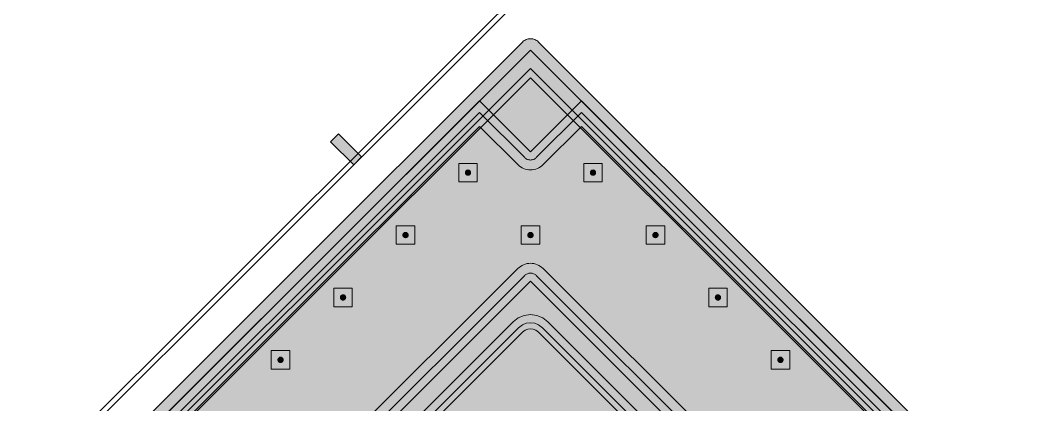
# Model space of a CAD drawing. Header units: metres. Extents: x 2172.2 to 2210.6, y 415.3 to 458.1.
# Drawn here: x 2177.529 to 2180.646, y 454.517 to 455.693 of the extents above; entities that cross this region are included whole.
import ezdxf

# ---------------------------------------------------------------- set-up
doc = ezdxf.new("R2010")
doc.units = ezdxf.units.M
for name, color, linetype, lineweight in [('NC_N1_BANQUETTES', 7, 'CONTINUOUS', 13), ('NC_N1_FLOOR_DECOR', 32, 'CONTINUOUS', 13), ('NC_N1_GLAZING', 4, 'CONTINUOUS', 13), ('NC_N1_TABLES', 7, 'CONTINUOUS', 13), ('NC_N1_WALLS', 7, 'CONTINUOUS', 25)]:
    doc.layers.add(name, color=color, linetype=linetype, lineweight=lineweight)

# ---------------------------------------------------------------- blocks, each defined once
blk = doc.blocks.new('NC_N1_ARCHITECTURE')
at = {"layer": 'NC_N1_WALLS', "true_color": 0xe7e6e1}
blk.add_hatch(color=256, dxfattribs=at).paths.add_polyline_path([(-11.522739, 21.321583), (-11.498697, 21.345623), (-11.427987, 21.274914), (-11.452028, 21.250872)])
at = {"layer": 'NC_N1_GLAZING', "linetype": 'CONTINUOUS', "lineweight": -2}
blk.add_lwpolyline([(-9.626493, 23.076406), (-12.376925, 20.325975), (-12.387531, 20.336582), (-9.637099, 23.087013)], close=True, dxfattribs=at)
at = {"layer": 'NC_N1_WALLS', "linetype": 'CONTINUOUS', "lineweight": -2}
blk.add_lwpolyline([(-11.522739, 21.321583), (-11.498697, 21.345623), (-11.427987, 21.274914), (-11.452028, 21.250872)], close=True, dxfattribs=at)
blk = doc.blocks.new('NC_N1_MIXED_FLOOR_ANNEX_L_2')
at = {"true_color": 0xeff0ee}
h = blk.add_hatch(color=256, dxfattribs=at)
h.dxf.hatch_style = 1
h.paths.add_polyline_path([(-10.9189, 18.5203), (-10.9222, 18.5211), (-10.9255, 18.5223), (-10.9286, 18.5237), (-10.9315, 18.5255), (-10.9343, 18.5276), (-10.9368, 18.5299), (-12.4603, 20.0534), (-12.4626, 20.0559), (-12.4647, 20.0587), (-12.4665, 20.0616), (-12.4679, 20.0647), (-12.4691, 20.068), (-12.4699, 20.0713), (-12.4704, 20.0747), (-12.4706, 20.0781), (-12.4704, 20.0815), (-12.4699, 20.0849), (-12.4691, 20.0883), (-12.4679, 20.0915), (-12.4665, 20.0946), (-12.4647, 20.0976), (-12.4626, 20.1003), (-12.4603, 20.1029), (-10.9368, 21.6264), (-10.9343, 21.6287), (-10.9315, 21.6307), (-10.9286, 21.6325), (-10.9255, 21.6339), (-10.9222, 21.6351), (-10.9189, 21.6359), (-10.9155, 21.6364), (-10.9121, 21.6366), (-10.9087, 21.6364), (-10.9053, 21.6359), (-10.9019, 21.6351), (-10.8987, 21.6339), (-10.8956, 21.6325), (-10.8926, 21.6307), (-10.8899, 21.6287), (-10.8873, 21.6264), (-9.3638, 20.1029), (-9.3615, 20.1003), (-9.3595, 20.0976), (-9.3577, 20.0946), (-9.3563, 20.0915), (-9.3551, 20.0883), (-9.3543, 20.0849), (-9.3538, 20.0815), (-9.3536, 20.0781), (-9.3538, 20.0747), (-9.3543, 20.0713), (-9.3551, 20.068), (-9.3563, 20.0647), (-9.3577, 20.0616), (-9.3595, 20.0587), (-9.3615, 20.0559), (-9.3638, 20.0534), (-10.8873, 18.5299), (-10.8899, 18.5276), (-10.8926, 18.5255), (-10.8956, 18.5237), (-10.8987, 18.5223), (-10.9019, 18.5211), (-10.9053, 18.5203), (-10.9087, 18.5198), (-10.9121, 18.5196), (-10.9155, 18.5198)])
at = {"color": 0, "linetype": 'CONTINUOUS', "lineweight": -2, "true_color": 0xa5b2b8}
blk.add_lwpolyline([(-12.4603, 20.1029), (-10.9368, 21.6264), (-10.9343, 21.6287), (-10.9315, 21.6307), (-10.9286, 21.6325), (-10.9255, 21.6339), (-10.9222, 21.6351), (-10.9189, 21.6359), (-10.9155, 21.6364), (-10.9121, 21.6366), (-10.9087, 21.6364), (-10.9053, 21.6359), (-10.9019, 21.6351), (-10.8987, 21.6339), (-10.8956, 21.6325), (-10.8926, 21.6307), (-10.8899, 21.6287), (-10.8873, 21.6264), (-9.3638, 20.1029)], dxfattribs=at)
at = {"color": 0, "linetype": 'CONTINUOUS', "lineweight": -2, "true_color": 0xa38246}
for points in [[(-12.4355, 20.0781), (-12.435, 20.0787), (-10.9127, 21.601), (-10.9121, 21.6016), (-10.9115, 21.601), (-9.3892, 20.0787), (-9.3886, 20.0781), (-9.3892, 20.0775), (-10.9115, 18.5552), (-10.9121, 18.5547), (-10.9127, 18.5552), (-12.435, 20.0775)], [(-12.3507, 20.0781), (-10.9121, 21.5168), (-9.4734, 20.0781), (-10.9121, 18.6395)]]:
    blk.add_lwpolyline(points, close=True, dxfattribs=at)
at = {"color": 0, "linetype": 'CONTINUOUS', "lineweight": -2, "true_color": 0x778fa0}
blk.add_lwpolyline([(-12.379, 20.0781), (-10.9121, 21.545), (-9.4452, 20.0781), (-10.9121, 18.6112)], close=True, dxfattribs=at)
blk = doc.blocks.new('NC_N1_ANNEX_L_BANQUETTE')
at = {"true_color": 0x778fa0}
h = blk.add_hatch(color=256, dxfattribs=at)
h.dxf.hatch_style = 1
h.paths.add_polyline_path([(-1.05, -0.83), (-1.05, 1.05), (-0.55, 1.05), (-0.55, -0.55), (1.05, -0.55), (1.05, -1.05), (-0.83, -1.05), (-0.83, -0.83)])
at = {"true_color": 0xa38246}
h = blk.add_hatch(color=256, dxfattribs=at)
h.dxf.hatch_style = 1
h.paths.add_polyline_path([(-0.912, 0.16), (-0.912, 0.1592), (-0.9122, 0.1584), (-0.9123, 0.1577), (-0.9126, 0.1569), (-0.9129, 0.1562), (-0.9133, 0.1556), (-0.9138, 0.1549), (-0.9143, 0.1543), (-0.9149, 0.1538), (-0.9156, 0.1533), (-0.9162, 0.1529), (-0.9169, 0.1526), (-0.9177, 0.1523), (-0.9184, 0.1522), (-0.9192, 0.152), (-0.92, 0.152), (-0.9208, 0.152), (-0.9216, 0.1522), (-0.9223, 0.1523), (-0.9231, 0.1526), (-0.9238, 0.1529), (-0.9244, 0.1533), (-0.9251, 0.1538), (-0.9257, 0.1543), (-0.9262, 0.1549), (-0.9267, 0.1556), (-0.9271, 0.1562), (-0.9274, 0.1569), (-0.9277, 0.1577), (-0.9278, 0.1584), (-0.928, 0.1592), (-0.928, 0.16), (-0.928, 0.1608), (-0.9278, 0.1616), (-0.9277, 0.1623), (-0.9274, 0.1631), (-0.9271, 0.1638), (-0.9267, 0.1644), (-0.9262, 0.1651), (-0.9257, 0.1657), (-0.9251, 0.1662), (-0.9244, 0.1667), (-0.9238, 0.1671), (-0.9231, 0.1674), (-0.9223, 0.1677), (-0.9216, 0.1678), (-0.9208, 0.168), (-0.92, 0.168), (-0.9192, 0.168), (-0.9184, 0.1678), (-0.9177, 0.1677), (-0.9169, 0.1674), (-0.9162, 0.1671), (-0.9156, 0.1667), (-0.9149, 0.1662), (-0.9143, 0.1657), (-0.9138, 0.1651), (-0.9133, 0.1644), (-0.9129, 0.1638), (-0.9126, 0.1631), (-0.9123, 0.1623), (-0.9122, 0.1616), (-0.912, 0.1608)])
h = blk.add_hatch(color=256, dxfattribs=at)
h.dxf.hatch_style = 1
h.paths.add_polyline_path([(-0.912, -0.11), (-0.912, -0.1108), (-0.9122, -0.1116), (-0.9123, -0.1123), (-0.9126, -0.1131), (-0.9129, -0.1138), (-0.9133, -0.1144), (-0.9138, -0.1151), (-0.9143, -0.1157), (-0.9149, -0.1162), (-0.9156, -0.1167), (-0.9162, -0.1171), (-0.9169, -0.1174), (-0.9177, -0.1177), (-0.9184, -0.1178), (-0.9192, -0.118), (-0.92, -0.118), (-0.9208, -0.118), (-0.9216, -0.1178), (-0.9223, -0.1177), (-0.9231, -0.1174), (-0.9238, -0.1171), (-0.9244, -0.1167), (-0.9251, -0.1162), (-0.9257, -0.1157), (-0.9262, -0.1151), (-0.9267, -0.1144), (-0.9271, -0.1138), (-0.9274, -0.1131), (-0.9277, -0.1123), (-0.9278, -0.1116), (-0.928, -0.1108), (-0.928, -0.11), (-0.928, -0.1092), (-0.9278, -0.1084), (-0.9277, -0.1077), (-0.9274, -0.1069), (-0.9271, -0.1062), (-0.9267, -0.1056), (-0.9262, -0.1049), (-0.9257, -0.1043), (-0.9251, -0.1038), (-0.9244, -0.1033), (-0.9238, -0.1029), (-0.9231, -0.1026), (-0.9223, -0.1023), (-0.9216, -0.1022), (-0.9208, -0.102), (-0.92, -0.102), (-0.9192, -0.102), (-0.9184, -0.1022), (-0.9177, -0.1023), (-0.9169, -0.1026), (-0.9162, -0.1029), (-0.9156, -0.1033), (-0.9149, -0.1038), (-0.9143, -0.1043), (-0.9138, -0.1049), (-0.9133, -0.1056), (-0.9129, -0.1062), (-0.9126, -0.1069), (-0.9123, -0.1077), (-0.9122, -0.1084), (-0.912, -0.1092)])
h = blk.add_hatch(color=256, dxfattribs=at)
h.dxf.hatch_style = 1
h.paths.add_polyline_path([(-0.912, -0.38), (-0.912, -0.3808), (-0.9122, -0.3816), (-0.9123, -0.3823), (-0.9126, -0.3831), (-0.9129, -0.3838), (-0.9133, -0.3844), (-0.9138, -0.3851), (-0.9143, -0.3857), (-0.9149, -0.3862), (-0.9156, -0.3867), (-0.9162, -0.3871), (-0.9169, -0.3874), (-0.9177, -0.3877), (-0.9184, -0.3878), (-0.9192, -0.388), (-0.92, -0.388), (-0.9208, -0.388), (-0.9216, -0.3878), (-0.9223, -0.3877), (-0.9231, -0.3874), (-0.9238, -0.3871), (-0.9244, -0.3867), (-0.9251, -0.3862), (-0.9257, -0.3857), (-0.9262, -0.3851), (-0.9267, -0.3844), (-0.9271, -0.3838), (-0.9274, -0.3831), (-0.9277, -0.3823), (-0.9278, -0.3816), (-0.928, -0.3808), (-0.928, -0.38), (-0.928, -0.3792), (-0.9278, -0.3784), (-0.9277, -0.3777), (-0.9274, -0.3769), (-0.9271, -0.3762), (-0.9267, -0.3756), (-0.9262, -0.3749), (-0.9257, -0.3743), (-0.9251, -0.3738), (-0.9244, -0.3733), (-0.9238, -0.3729), (-0.9231, -0.3726), (-0.9223, -0.3723), (-0.9216, -0.3722), (-0.9208, -0.372), (-0.92, -0.372), (-0.9192, -0.372), (-0.9184, -0.3722), (-0.9177, -0.3723), (-0.9169, -0.3726), (-0.9162, -0.3729), (-0.9156, -0.3733), (-0.9149, -0.3738), (-0.9143, -0.3743), (-0.9138, -0.3749), (-0.9133, -0.3756), (-0.9129, -0.3762), (-0.9126, -0.3769), (-0.9123, -0.3777), (-0.9122, -0.3784), (-0.912, -0.3792)])
h = blk.add_hatch(color=256, dxfattribs=at)
h.dxf.hatch_style = 1
h.paths.add_polyline_path([(-0.912, -0.65), (-0.912, -0.6508), (-0.9122, -0.6516), (-0.9123, -0.6523), (-0.9126, -0.6531), (-0.9129, -0.6538), (-0.9133, -0.6544), (-0.9138, -0.6551), (-0.9143, -0.6557), (-0.9149, -0.6562), (-0.9156, -0.6567), (-0.9162, -0.6571), (-0.9169, -0.6574), (-0.9177, -0.6577), (-0.9184, -0.6578), (-0.9192, -0.658), (-0.92, -0.658), (-0.9208, -0.658), (-0.9216, -0.6578), (-0.9223, -0.6577), (-0.9231, -0.6574), (-0.9238, -0.6571), (-0.9244, -0.6567), (-0.9251, -0.6562), (-0.9257, -0.6557), (-0.9262, -0.6551), (-0.9267, -0.6544), (-0.9271, -0.6538), (-0.9274, -0.6531), (-0.9277, -0.6523), (-0.9278, -0.6516), (-0.928, -0.6508), (-0.928, -0.65), (-0.928, -0.6492), (-0.9278, -0.6484), (-0.9277, -0.6477), (-0.9274, -0.6469), (-0.9271, -0.6462), (-0.9267, -0.6456), (-0.9262, -0.6449), (-0.9257, -0.6443), (-0.9251, -0.6438), (-0.9244, -0.6433), (-0.9238, -0.6429), (-0.9231, -0.6426), (-0.9223, -0.6423), (-0.9216, -0.6422), (-0.9208, -0.642), (-0.92, -0.642), (-0.9192, -0.642), (-0.9184, -0.6422), (-0.9177, -0.6423), (-0.9169, -0.6426), (-0.9162, -0.6429), (-0.9156, -0.6433), (-0.9149, -0.6438), (-0.9143, -0.6443), (-0.9138, -0.6449), (-0.9133, -0.6456), (-0.9129, -0.6462), (-0.9126, -0.6469), (-0.9123, -0.6477), (-0.9122, -0.6484), (-0.912, -0.6492)])
h = blk.add_hatch(color=256, dxfattribs=at)
h.dxf.hatch_style = 1
h.paths.add_polyline_path([(-0.642, -0.65), (-0.642, -0.6508), (-0.6422, -0.6516), (-0.6423, -0.6523), (-0.6426, -0.6531), (-0.6429, -0.6538), (-0.6433, -0.6544), (-0.6438, -0.6551), (-0.6443, -0.6557), (-0.6449, -0.6562), (-0.6456, -0.6567), (-0.6462, -0.6571), (-0.6469, -0.6574), (-0.6477, -0.6577), (-0.6484, -0.6578), (-0.6492, -0.658), (-0.65, -0.658), (-0.6508, -0.658), (-0.6516, -0.6578), (-0.6523, -0.6577), (-0.6531, -0.6574), (-0.6538, -0.6571), (-0.6544, -0.6567), (-0.6551, -0.6562), (-0.6557, -0.6557), (-0.6562, -0.6551), (-0.6567, -0.6544), (-0.6571, -0.6538), (-0.6574, -0.6531), (-0.6577, -0.6523), (-0.6578, -0.6516), (-0.658, -0.6508), (-0.658, -0.65), (-0.658, -0.6492), (-0.6578, -0.6484), (-0.6577, -0.6477), (-0.6574, -0.6469), (-0.6571, -0.6462), (-0.6567, -0.6456), (-0.6562, -0.6449), (-0.6557, -0.6443), (-0.6551, -0.6438), (-0.6544, -0.6433), (-0.6538, -0.6429), (-0.6531, -0.6426), (-0.6523, -0.6423), (-0.6516, -0.6422), (-0.6508, -0.642), (-0.65, -0.642), (-0.6492, -0.642), (-0.6484, -0.6422), (-0.6477, -0.6423), (-0.6469, -0.6426), (-0.6462, -0.6429), (-0.6456, -0.6433), (-0.6449, -0.6438), (-0.6443, -0.6443), (-0.6438, -0.6449), (-0.6433, -0.6456), (-0.6429, -0.6462), (-0.6426, -0.6469), (-0.6423, -0.6477), (-0.6422, -0.6484), (-0.642, -0.6492)])
h = blk.add_hatch(color=256, dxfattribs=at)
h.dxf.hatch_style = 1
h.paths.add_polyline_path([(-0.642, -0.92), (-0.642, -0.9208), (-0.6422, -0.9216), (-0.6423, -0.9223), (-0.6426, -0.9231), (-0.6429, -0.9238), (-0.6433, -0.9244), (-0.6438, -0.9251), (-0.6443, -0.9257), (-0.6449, -0.9262), (-0.6456, -0.9267), (-0.6462, -0.9271), (-0.6469, -0.9274), (-0.6477, -0.9277), (-0.6484, -0.9278), (-0.6492, -0.928), (-0.65, -0.928), (-0.6508, -0.928), (-0.6516, -0.9278), (-0.6523, -0.9277), (-0.6531, -0.9274), (-0.6538, -0.9271), (-0.6544, -0.9267), (-0.6551, -0.9262), (-0.6557, -0.9257), (-0.6562, -0.9251), (-0.6567, -0.9244), (-0.6571, -0.9238), (-0.6574, -0.9231), (-0.6577, -0.9223), (-0.6578, -0.9216), (-0.658, -0.9208), (-0.658, -0.92), (-0.658, -0.9192), (-0.6578, -0.9184), (-0.6577, -0.9177), (-0.6574, -0.9169), (-0.6571, -0.9162), (-0.6567, -0.9156), (-0.6562, -0.9149), (-0.6557, -0.9143), (-0.6551, -0.9138), (-0.6544, -0.9133), (-0.6538, -0.9129), (-0.6531, -0.9126), (-0.6523, -0.9123), (-0.6516, -0.9122), (-0.6508, -0.912), (-0.65, -0.912), (-0.6492, -0.912), (-0.6484, -0.9122), (-0.6477, -0.9123), (-0.6469, -0.9126), (-0.6462, -0.9129), (-0.6456, -0.9133), (-0.6449, -0.9138), (-0.6443, -0.9143), (-0.6438, -0.9149), (-0.6433, -0.9156), (-0.6429, -0.9162), (-0.6426, -0.9169), (-0.6423, -0.9177), (-0.6422, -0.9184), (-0.642, -0.9192)])
h = blk.add_hatch(color=256, dxfattribs=at)
h.dxf.hatch_style = 1
h.paths.add_polyline_path([(-0.372, -0.92), (-0.372, -0.9208), (-0.3722, -0.9216), (-0.3723, -0.9223), (-0.3726, -0.9231), (-0.3729, -0.9238), (-0.3733, -0.9244), (-0.3738, -0.9251), (-0.3743, -0.9257), (-0.3749, -0.9262), (-0.3756, -0.9267), (-0.3762, -0.9271), (-0.3769, -0.9274), (-0.3777, -0.9277), (-0.3784, -0.9278), (-0.3792, -0.928), (-0.38, -0.928), (-0.3808, -0.928), (-0.3816, -0.9278), (-0.3823, -0.9277), (-0.3831, -0.9274), (-0.3838, -0.9271), (-0.3844, -0.9267), (-0.3851, -0.9262), (-0.3857, -0.9257), (-0.3862, -0.9251), (-0.3867, -0.9244), (-0.3871, -0.9238), (-0.3874, -0.9231), (-0.3877, -0.9223), (-0.3878, -0.9216), (-0.388, -0.9208), (-0.388, -0.92), (-0.388, -0.9192), (-0.3878, -0.9184), (-0.3877, -0.9177), (-0.3874, -0.9169), (-0.3871, -0.9162), (-0.3867, -0.9156), (-0.3862, -0.9149), (-0.3857, -0.9143), (-0.3851, -0.9138), (-0.3844, -0.9133), (-0.3838, -0.9129), (-0.3831, -0.9126), (-0.3823, -0.9123), (-0.3816, -0.9122), (-0.3808, -0.912), (-0.38, -0.912), (-0.3792, -0.912), (-0.3784, -0.9122), (-0.3777, -0.9123), (-0.3769, -0.9126), (-0.3762, -0.9129), (-0.3756, -0.9133), (-0.3749, -0.9138), (-0.3743, -0.9143), (-0.3738, -0.9149), (-0.3733, -0.9156), (-0.3729, -0.9162), (-0.3726, -0.9169), (-0.3723, -0.9177), (-0.3722, -0.9184), (-0.372, -0.9192)])
h = blk.add_hatch(color=256, dxfattribs=at)
h.dxf.hatch_style = 1
h.paths.add_polyline_path([(-0.102, -0.92), (-0.102, -0.9208), (-0.1022, -0.9216), (-0.1023, -0.9223), (-0.1026, -0.9231), (-0.1029, -0.9238), (-0.1033, -0.9244), (-0.1038, -0.9251), (-0.1043, -0.9257), (-0.1049, -0.9262), (-0.1056, -0.9267), (-0.1062, -0.9271), (-0.1069, -0.9274), (-0.1077, -0.9277), (-0.1084, -0.9278), (-0.1092, -0.928), (-0.11, -0.928), (-0.1108, -0.928), (-0.1116, -0.9278), (-0.1123, -0.9277), (-0.1131, -0.9274), (-0.1138, -0.9271), (-0.1144, -0.9267), (-0.1151, -0.9262), (-0.1157, -0.9257), (-0.1162, -0.9251), (-0.1167, -0.9244), (-0.1171, -0.9238), (-0.1174, -0.9231), (-0.1177, -0.9223), (-0.1178, -0.9216), (-0.118, -0.9208), (-0.118, -0.92), (-0.118, -0.9192), (-0.1178, -0.9184), (-0.1177, -0.9177), (-0.1174, -0.9169), (-0.1171, -0.9162), (-0.1167, -0.9156), (-0.1162, -0.9149), (-0.1157, -0.9143), (-0.1151, -0.9138), (-0.1144, -0.9133), (-0.1138, -0.9129), (-0.1131, -0.9126), (-0.1123, -0.9123), (-0.1116, -0.9122), (-0.1108, -0.912), (-0.11, -0.912), (-0.1092, -0.912), (-0.1084, -0.9122), (-0.1077, -0.9123), (-0.1069, -0.9126), (-0.1062, -0.9129), (-0.1056, -0.9133), (-0.1049, -0.9138), (-0.1043, -0.9143), (-0.1038, -0.9149), (-0.1033, -0.9156), (-0.1029, -0.9162), (-0.1026, -0.9169), (-0.1023, -0.9177), (-0.1022, -0.9184), (-0.102, -0.9192)])
h = blk.add_hatch(color=256, dxfattribs=at)
h.dxf.hatch_style = 1
h.paths.add_polyline_path([(0.168, -0.92), (0.168, -0.9208), (0.1678, -0.9216), (0.1677, -0.9223), (0.1674, -0.9231), (0.1671, -0.9238), (0.1667, -0.9244), (0.1662, -0.9251), (0.1657, -0.9257), (0.1651, -0.9262), (0.1644, -0.9267), (0.1638, -0.9271), (0.1631, -0.9274), (0.1623, -0.9277), (0.1616, -0.9278), (0.1608, -0.928), (0.16, -0.928), (0.1592, -0.928), (0.1584, -0.9278), (0.1577, -0.9277), (0.1569, -0.9274), (0.1562, -0.9271), (0.1556, -0.9267), (0.1549, -0.9262), (0.1543, -0.9257), (0.1538, -0.9251), (0.1533, -0.9244), (0.1529, -0.9238), (0.1526, -0.9231), (0.1523, -0.9223), (0.1522, -0.9216), (0.152, -0.9208), (0.152, -0.92), (0.152, -0.9192), (0.1522, -0.9184), (0.1523, -0.9177), (0.1526, -0.9169), (0.1529, -0.9162), (0.1533, -0.9156), (0.1538, -0.9149), (0.1543, -0.9143), (0.1549, -0.9138), (0.1556, -0.9133), (0.1562, -0.9129), (0.1569, -0.9126), (0.1577, -0.9123), (0.1584, -0.9122), (0.1592, -0.912), (0.16, -0.912), (0.1608, -0.912), (0.1616, -0.9122), (0.1623, -0.9123), (0.1631, -0.9126), (0.1638, -0.9129), (0.1644, -0.9133), (0.1651, -0.9138), (0.1657, -0.9143), (0.1662, -0.9149), (0.1667, -0.9156), (0.1671, -0.9162), (0.1674, -0.9169), (0.1677, -0.9177), (0.1678, -0.9184), (0.168, -0.9192)])
at = {"color": 0, "linetype": 'CONTINUOUS', "lineweight": -2, "true_color": 0x2d3540}
blk.add_lwpolyline([(-1.05, -0.83), (-1.05, 1.05), (-0.55, 1.05), (-0.55, -0.55), (1.05, -0.55), (1.05, -1.05), (-0.83, -1.05), (-0.83, -0.83)], close=True, dxfattribs=at)
at = {"color": 0, "linetype": 'CONTINUOUS', "lineweight": -2, "true_color": 0xa38246}
for points in [[(-0.575, 1.025), (-0.575, -0.55), (-0.5749, -0.5525), (-0.5745, -0.5549), (-0.5739, -0.5573), (-0.5731, -0.5596), (-0.572, -0.5618), (-0.5708, -0.5639), (-0.5693, -0.5659), (-0.5677, -0.5677), (-0.5659, -0.5693), (-0.5639, -0.5708), (-0.5618, -0.572), (-0.5596, -0.5731), (-0.5573, -0.5739), (-0.5549, -0.5745), (-0.5525, -0.5749), (-0.55, -0.575), (1.025, -0.575)], [(1.025, -1.025), (-0.805, -1.025), (-0.805, -0.83), (-0.8051, -0.8275), (-0.8055, -0.8251), (-0.8061, -0.8227), (-0.8069, -0.8204), (-0.808, -0.8182), (-0.8092, -0.8161), (-0.8107, -0.8141), (-0.8123, -0.8123), (-0.8141, -0.8107), (-0.8161, -0.8092), (-0.8182, -0.808), (-0.8204, -0.8069), (-0.8227, -0.8061), (-0.8251, -0.8055), (-0.8275, -0.8051), (-0.83, -0.805), (-1.025, -0.805), (-1.025, 1.025)], [(-0.605, 0.995), (-0.605, -0.55), (-0.6047, -0.5554), (-0.6039, -0.5607), (-0.6026, -0.566), (-0.6008, -0.571), (-0.5985, -0.5759), (-0.5957, -0.5806), (-0.5925, -0.5849), (-0.5889, -0.5889), (-0.5849, -0.5925), (-0.5806, -0.5957), (-0.5759, -0.5985), (-0.571, -0.6008), (-0.566, -0.6026), (-0.5607, -0.6039), (-0.5554, -0.6047), (-0.55, -0.605), (0.995, -0.605)], [(0.995, -0.995), (-0.775, -0.995), (-0.775, -0.83), (-0.7753, -0.8246), (-0.7761, -0.8193), (-0.7774, -0.814), (-0.7792, -0.809), (-0.7815, -0.8041), (-0.7843, -0.7994), (-0.7875, -0.7951), (-0.7911, -0.7911), (-0.7951, -0.7875), (-0.7994, -0.7843), (-0.8041, -0.7815), (-0.809, -0.7792), (-0.814, -0.7774), (-0.8193, -0.7761), (-0.8246, -0.7753), (-0.83, -0.775), (-0.995, -0.775), (-0.995, 0.995)]]:
    blk.add_lwpolyline(points, dxfattribs=at)
at = {"color": 0, "linetype": 'CONTINUOUS', "lineweight": -2, "true_color": 0xbfccd3}
for points in [[(-0.92, 0.12), (-0.88, 0.16), (-0.92, 0.2), (-0.96, 0.16)], [(-0.92, -0.15), (-0.88, -0.11), (-0.92, -0.07), (-0.96, -0.11)], [(-0.92, -0.42), (-0.88, -0.38), (-0.92, -0.34), (-0.96, -0.38)], [(-0.92, -0.69), (-0.88, -0.65), (-0.92, -0.61), (-0.96, -0.65)], [(-0.65, -0.69), (-0.61, -0.65), (-0.65, -0.61), (-0.69, -0.65)], [(-0.65, -0.96), (-0.61, -0.92), (-0.65, -0.88), (-0.69, -0.92)], [(-0.38, -0.96), (-0.34, -0.92), (-0.38, -0.88), (-0.42, -0.92)], [(-0.11, -0.96), (-0.07, -0.92), (-0.11, -0.88), (-0.15, -0.92)], [(0.16, -0.96), (0.2, -0.92), (0.16, -0.88), (0.12, -0.92)]]:
    blk.add_lwpolyline(points, close=True, dxfattribs=at)
at = {"color": 0, "linetype": 'CONTINUOUS', "lineweight": -2}
for points in [[(-0.912, 0.16), (-0.912, 0.1592), (-0.9122, 0.1584), (-0.9123, 0.1577), (-0.9126, 0.1569), (-0.9129, 0.1562), (-0.9133, 0.1556), (-0.9138, 0.1549), (-0.9143, 0.1543), (-0.9149, 0.1538), (-0.9156, 0.1533), (-0.9162, 0.1529), (-0.9169, 0.1526), (-0.9177, 0.1523), (-0.9184, 0.1522), (-0.9192, 0.152), (-0.92, 0.152), (-0.9208, 0.152), (-0.9216, 0.1522), (-0.9223, 0.1523), (-0.9231, 0.1526), (-0.9238, 0.1529), (-0.9244, 0.1533), (-0.9251, 0.1538), (-0.9257, 0.1543), (-0.9262, 0.1549), (-0.9267, 0.1556), (-0.9271, 0.1562), (-0.9274, 0.1569), (-0.9277, 0.1577), (-0.9278, 0.1584), (-0.928, 0.1592), (-0.928, 0.16), (-0.928, 0.1608), (-0.9278, 0.1616), (-0.9277, 0.1623), (-0.9274, 0.1631), (-0.9271, 0.1638), (-0.9267, 0.1644), (-0.9262, 0.1651), (-0.9257, 0.1657), (-0.9251, 0.1662), (-0.9244, 0.1667), (-0.9238, 0.1671), (-0.9231, 0.1674), (-0.9223, 0.1677), (-0.9216, 0.1678), (-0.9208, 0.168), (-0.92, 0.168), (-0.9192, 0.168), (-0.9184, 0.1678), (-0.9177, 0.1677), (-0.9169, 0.1674), (-0.9162, 0.1671), (-0.9156, 0.1667), (-0.9149, 0.1662), (-0.9143, 0.1657), (-0.9138, 0.1651), (-0.9133, 0.1644), (-0.9129, 0.1638), (-0.9126, 0.1631), (-0.9123, 0.1623), (-0.9122, 0.1616), (-0.912, 0.1608)], [(-0.912, -0.11), (-0.912, -0.1108), (-0.9122, -0.1116), (-0.9123, -0.1123), (-0.9126, -0.1131), (-0.9129, -0.1138), (-0.9133, -0.1144), (-0.9138, -0.1151), (-0.9143, -0.1157), (-0.9149, -0.1162), (-0.9156, -0.1167), (-0.9162, -0.1171), (-0.9169, -0.1174), (-0.9177, -0.1177), (-0.9184, -0.1178), (-0.9192, -0.118), (-0.92, -0.118), (-0.9208, -0.118), (-0.9216, -0.1178), (-0.9223, -0.1177), (-0.9231, -0.1174), (-0.9238, -0.1171), (-0.9244, -0.1167), (-0.9251, -0.1162), (-0.9257, -0.1157), (-0.9262, -0.1151), (-0.9267, -0.1144), (-0.9271, -0.1138), (-0.9274, -0.1131), (-0.9277, -0.1123), (-0.9278, -0.1116), (-0.928, -0.1108), (-0.928, -0.11), (-0.928, -0.1092), (-0.9278, -0.1084), (-0.9277, -0.1077), (-0.9274, -0.1069), (-0.9271, -0.1062), (-0.9267, -0.1056), (-0.9262, -0.1049), (-0.9257, -0.1043), (-0.9251, -0.1038), (-0.9244, -0.1033), (-0.9238, -0.1029), (-0.9231, -0.1026), (-0.9223, -0.1023), (-0.9216, -0.1022), (-0.9208, -0.102), (-0.92, -0.102), (-0.9192, -0.102), (-0.9184, -0.1022), (-0.9177, -0.1023), (-0.9169, -0.1026), (-0.9162, -0.1029), (-0.9156, -0.1033), (-0.9149, -0.1038), (-0.9143, -0.1043), (-0.9138, -0.1049), (-0.9133, -0.1056), (-0.9129, -0.1062), (-0.9126, -0.1069), (-0.9123, -0.1077), (-0.9122, -0.1084), (-0.912, -0.1092)], [(-0.912, -0.38), (-0.912, -0.3808), (-0.9122, -0.3816), (-0.9123, -0.3823), (-0.9126, -0.3831), (-0.9129, -0.3838), (-0.9133, -0.3844), (-0.9138, -0.3851), (-0.9143, -0.3857), (-0.9149, -0.3862), (-0.9156, -0.3867), (-0.9162, -0.3871), (-0.9169, -0.3874), (-0.9177, -0.3877), (-0.9184, -0.3878), (-0.9192, -0.388), (-0.92, -0.388), (-0.9208, -0.388), (-0.9216, -0.3878), (-0.9223, -0.3877), (-0.9231, -0.3874), (-0.9238, -0.3871), (-0.9244, -0.3867), (-0.9251, -0.3862), (-0.9257, -0.3857), (-0.9262, -0.3851), (-0.9267, -0.3844), (-0.9271, -0.3838), (-0.9274, -0.3831), (-0.9277, -0.3823), (-0.9278, -0.3816), (-0.928, -0.3808), (-0.928, -0.38), (-0.928, -0.3792), (-0.9278, -0.3784), (-0.9277, -0.3777), (-0.9274, -0.3769), (-0.9271, -0.3762), (-0.9267, -0.3756), (-0.9262, -0.3749), (-0.9257, -0.3743), (-0.9251, -0.3738), (-0.9244, -0.3733), (-0.9238, -0.3729), (-0.9231, -0.3726), (-0.9223, -0.3723), (-0.9216, -0.3722), (-0.9208, -0.372), (-0.92, -0.372), (-0.9192, -0.372), (-0.9184, -0.3722), (-0.9177, -0.3723), (-0.9169, -0.3726), (-0.9162, -0.3729), (-0.9156, -0.3733), (-0.9149, -0.3738), (-0.9143, -0.3743), (-0.9138, -0.3749), (-0.9133, -0.3756), (-0.9129, -0.3762), (-0.9126, -0.3769), (-0.9123, -0.3777), (-0.9122, -0.3784), (-0.912, -0.3792)], [(-0.912, -0.65), (-0.912, -0.6508), (-0.9122, -0.6516), (-0.9123, -0.6523), (-0.9126, -0.6531), (-0.9129, -0.6538), (-0.9133, -0.6544), (-0.9138, -0.6551), (-0.9143, -0.6557), (-0.9149, -0.6562), (-0.9156, -0.6567), (-0.9162, -0.6571), (-0.9169, -0.6574), (-0.9177, -0.6577), (-0.9184, -0.6578), (-0.9192, -0.658), (-0.92, -0.658), (-0.9208, -0.658), (-0.9216, -0.6578), (-0.9223, -0.6577), (-0.9231, -0.6574), (-0.9238, -0.6571), (-0.9244, -0.6567), (-0.9251, -0.6562), (-0.9257, -0.6557), (-0.9262, -0.6551), (-0.9267, -0.6544), (-0.9271, -0.6538), (-0.9274, -0.6531), (-0.9277, -0.6523), (-0.9278, -0.6516), (-0.928, -0.6508), (-0.928, -0.65), (-0.928, -0.6492), (-0.9278, -0.6484), (-0.9277, -0.6477), (-0.9274, -0.6469), (-0.9271, -0.6462), (-0.9267, -0.6456), (-0.9262, -0.6449), (-0.9257, -0.6443), (-0.9251, -0.6438), (-0.9244, -0.6433), (-0.9238, -0.6429), (-0.9231, -0.6426), (-0.9223, -0.6423), (-0.9216, -0.6422), (-0.9208, -0.642), (-0.92, -0.642), (-0.9192, -0.642), (-0.9184, -0.6422), (-0.9177, -0.6423), (-0.9169, -0.6426), (-0.9162, -0.6429), (-0.9156, -0.6433), (-0.9149, -0.6438), (-0.9143, -0.6443), (-0.9138, -0.6449), (-0.9133, -0.6456), (-0.9129, -0.6462), (-0.9126, -0.6469), (-0.9123, -0.6477), (-0.9122, -0.6484), (-0.912, -0.6492)], [(-0.642, -0.65), (-0.642, -0.6508), (-0.6422, -0.6516), (-0.6423, -0.6523), (-0.6426, -0.6531), (-0.6429, -0.6538), (-0.6433, -0.6544), (-0.6438, -0.6551), (-0.6443, -0.6557), (-0.6449, -0.6562), (-0.6456, -0.6567), (-0.6462, -0.6571), (-0.6469, -0.6574), (-0.6477, -0.6577), (-0.6484, -0.6578), (-0.6492, -0.658), (-0.65, -0.658), (-0.6508, -0.658), (-0.6516, -0.6578), (-0.6523, -0.6577), (-0.6531, -0.6574), (-0.6538, -0.6571), (-0.6544, -0.6567), (-0.6551, -0.6562), (-0.6557, -0.6557), (-0.6562, -0.6551), (-0.6567, -0.6544), (-0.6571, -0.6538), (-0.6574, -0.6531), (-0.6577, -0.6523), (-0.6578, -0.6516), (-0.658, -0.6508), (-0.658, -0.65), (-0.658, -0.6492), (-0.6578, -0.6484), (-0.6577, -0.6477), (-0.6574, -0.6469), (-0.6571, -0.6462), (-0.6567, -0.6456), (-0.6562, -0.6449), (-0.6557, -0.6443), (-0.6551, -0.6438), (-0.6544, -0.6433), (-0.6538, -0.6429), (-0.6531, -0.6426), (-0.6523, -0.6423), (-0.6516, -0.6422), (-0.6508, -0.642), (-0.65, -0.642), (-0.6492, -0.642), (-0.6484, -0.6422), (-0.6477, -0.6423), (-0.6469, -0.6426), (-0.6462, -0.6429), (-0.6456, -0.6433), (-0.6449, -0.6438), (-0.6443, -0.6443), (-0.6438, -0.6449), (-0.6433, -0.6456), (-0.6429, -0.6462), (-0.6426, -0.6469), (-0.6423, -0.6477), (-0.6422, -0.6484), (-0.642, -0.6492)], [(-0.642, -0.92), (-0.642, -0.9208), (-0.6422, -0.9216), (-0.6423, -0.9223), (-0.6426, -0.9231), (-0.6429, -0.9238), (-0.6433, -0.9244), (-0.6438, -0.9251), (-0.6443, -0.9257), (-0.6449, -0.9262), (-0.6456, -0.9267), (-0.6462, -0.9271), (-0.6469, -0.9274), (-0.6477, -0.9277), (-0.6484, -0.9278), (-0.6492, -0.928), (-0.65, -0.928), (-0.6508, -0.928), (-0.6516, -0.9278), (-0.6523, -0.9277), (-0.6531, -0.9274), (-0.6538, -0.9271), (-0.6544, -0.9267), (-0.6551, -0.9262), (-0.6557, -0.9257), (-0.6562, -0.9251), (-0.6567, -0.9244), (-0.6571, -0.9238), (-0.6574, -0.9231), (-0.6577, -0.9223), (-0.6578, -0.9216), (-0.658, -0.9208), (-0.658, -0.92), (-0.658, -0.9192), (-0.6578, -0.9184), (-0.6577, -0.9177), (-0.6574, -0.9169), (-0.6571, -0.9162), (-0.6567, -0.9156), (-0.6562, -0.9149), (-0.6557, -0.9143), (-0.6551, -0.9138), (-0.6544, -0.9133), (-0.6538, -0.9129), (-0.6531, -0.9126), (-0.6523, -0.9123), (-0.6516, -0.9122), (-0.6508, -0.912), (-0.65, -0.912), (-0.6492, -0.912), (-0.6484, -0.9122), (-0.6477, -0.9123), (-0.6469, -0.9126), (-0.6462, -0.9129), (-0.6456, -0.9133), (-0.6449, -0.9138), (-0.6443, -0.9143), (-0.6438, -0.9149), (-0.6433, -0.9156), (-0.6429, -0.9162), (-0.6426, -0.9169), (-0.6423, -0.9177), (-0.6422, -0.9184), (-0.642, -0.9192)], [(-0.372, -0.92), (-0.372, -0.9208), (-0.3722, -0.9216), (-0.3723, -0.9223), (-0.3726, -0.9231), (-0.3729, -0.9238), (-0.3733, -0.9244), (-0.3738, -0.9251), (-0.3743, -0.9257), (-0.3749, -0.9262), (-0.3756, -0.9267), (-0.3762, -0.9271), (-0.3769, -0.9274), (-0.3777, -0.9277), (-0.3784, -0.9278), (-0.3792, -0.928), (-0.38, -0.928), (-0.3808, -0.928), (-0.3816, -0.9278), (-0.3823, -0.9277), (-0.3831, -0.9274), (-0.3838, -0.9271), (-0.3844, -0.9267), (-0.3851, -0.9262), (-0.3857, -0.9257), (-0.3862, -0.9251), (-0.3867, -0.9244), (-0.3871, -0.9238), (-0.3874, -0.9231), (-0.3877, -0.9223), (-0.3878, -0.9216), (-0.388, -0.9208), (-0.388, -0.92), (-0.388, -0.9192), (-0.3878, -0.9184), (-0.3877, -0.9177), (-0.3874, -0.9169), (-0.3871, -0.9162), (-0.3867, -0.9156), (-0.3862, -0.9149), (-0.3857, -0.9143), (-0.3851, -0.9138), (-0.3844, -0.9133), (-0.3838, -0.9129), (-0.3831, -0.9126), (-0.3823, -0.9123), (-0.3816, -0.9122), (-0.3808, -0.912), (-0.38, -0.912), (-0.3792, -0.912), (-0.3784, -0.9122), (-0.3777, -0.9123), (-0.3769, -0.9126), (-0.3762, -0.9129), (-0.3756, -0.9133), (-0.3749, -0.9138), (-0.3743, -0.9143), (-0.3738, -0.9149), (-0.3733, -0.9156), (-0.3729, -0.9162), (-0.3726, -0.9169), (-0.3723, -0.9177), (-0.3722, -0.9184), (-0.372, -0.9192)], [(-0.102, -0.92), (-0.102, -0.9208), (-0.1022, -0.9216), (-0.1023, -0.9223), (-0.1026, -0.9231), (-0.1029, -0.9238), (-0.1033, -0.9244), (-0.1038, -0.9251), (-0.1043, -0.9257), (-0.1049, -0.9262), (-0.1056, -0.9267), (-0.1062, -0.9271), (-0.1069, -0.9274), (-0.1077, -0.9277), (-0.1084, -0.9278), (-0.1092, -0.928), (-0.11, -0.928), (-0.1108, -0.928), (-0.1116, -0.9278), (-0.1123, -0.9277), (-0.1131, -0.9274), (-0.1138, -0.9271), (-0.1144, -0.9267), (-0.1151, -0.9262), (-0.1157, -0.9257), (-0.1162, -0.9251), (-0.1167, -0.9244), (-0.1171, -0.9238), (-0.1174, -0.9231), (-0.1177, -0.9223), (-0.1178, -0.9216), (-0.118, -0.9208), (-0.118, -0.92), (-0.118, -0.9192), (-0.1178, -0.9184), (-0.1177, -0.9177), (-0.1174, -0.9169), (-0.1171, -0.9162), (-0.1167, -0.9156), (-0.1162, -0.9149), (-0.1157, -0.9143), (-0.1151, -0.9138), (-0.1144, -0.9133), (-0.1138, -0.9129), (-0.1131, -0.9126), (-0.1123, -0.9123), (-0.1116, -0.9122), (-0.1108, -0.912), (-0.11, -0.912), (-0.1092, -0.912), (-0.1084, -0.9122), (-0.1077, -0.9123), (-0.1069, -0.9126), (-0.1062, -0.9129), (-0.1056, -0.9133), (-0.1049, -0.9138), (-0.1043, -0.9143), (-0.1038, -0.9149), (-0.1033, -0.9156), (-0.1029, -0.9162), (-0.1026, -0.9169), (-0.1023, -0.9177), (-0.1022, -0.9184), (-0.102, -0.9192)], [(0.168, -0.92), (0.168, -0.9208), (0.1678, -0.9216), (0.1677, -0.9223), (0.1674, -0.9231), (0.1671, -0.9238), (0.1667, -0.9244), (0.1662, -0.9251), (0.1657, -0.9257), (0.1651, -0.9262), (0.1644, -0.9267), (0.1638, -0.9271), (0.1631, -0.9274), (0.1623, -0.9277), (0.1616, -0.9278), (0.1608, -0.928), (0.16, -0.928), (0.1592, -0.928), (0.1584, -0.9278), (0.1577, -0.9277), (0.1569, -0.9274), (0.1562, -0.9271), (0.1556, -0.9267), (0.1549, -0.9262), (0.1543, -0.9257), (0.1538, -0.9251), (0.1533, -0.9244), (0.1529, -0.9238), (0.1526, -0.9231), (0.1523, -0.9223), (0.1522, -0.9216), (0.152, -0.9208), (0.152, -0.92), (0.152, -0.9192), (0.1522, -0.9184), (0.1523, -0.9177), (0.1526, -0.9169), (0.1529, -0.9162), (0.1533, -0.9156), (0.1538, -0.9149), (0.1543, -0.9143), (0.1549, -0.9138), (0.1556, -0.9133), (0.1562, -0.9129), (0.1569, -0.9126), (0.1577, -0.9123), (0.1584, -0.9122), (0.1592, -0.912), (0.16, -0.912), (0.1608, -0.912), (0.1616, -0.9122), (0.1623, -0.9123), (0.1631, -0.9126), (0.1638, -0.9129), (0.1644, -0.9133), (0.1651, -0.9138), (0.1657, -0.9143), (0.1662, -0.9149), (0.1667, -0.9156), (0.1671, -0.9162), (0.1674, -0.9169), (0.1677, -0.9177), (0.1678, -0.9184), (0.168, -0.9192)]]:
    blk.add_lwpolyline(points, close=True, dxfattribs=at)
blk = doc.blocks.new('NC_N1_TABLE_SQUARE')
at = {"true_color": 0xf6f5ef}
h = blk.add_hatch(color=256, dxfattribs=at)
h.dxf.hatch_style = 1
h.paths.add_polyline_path([(0.425, -0.5), (-0.425, -0.5), (-0.4444, -0.4974), (-0.4625, -0.49), (-0.478, -0.478), (-0.49, -0.4625), (-0.4974, -0.4444), (-0.5, -0.425), (-0.5, 0.425), (-0.4974, 0.4444), (-0.49, 0.4625), (-0.478, 0.478), (-0.4625, 0.49), (-0.4444, 0.4974), (-0.425, 0.5), (0.425, 0.5), (0.4444, 0.4974), (0.4625, 0.49), (0.478, 0.478), (0.49, 0.4625), (0.4974, 0.4444), (0.5, 0.425), (0.5, -0.425), (0.4974, -0.4444), (0.49, -0.4625), (0.478, -0.478), (0.4625, -0.49), (0.4444, -0.4974)])
at = {"color": 0, "linetype": 'CONTINUOUS', "lineweight": -2, "true_color": 0x2d3540}
blk.add_lwpolyline([(0.425, -0.5), (-0.425, -0.5), (-0.4444, -0.4974), (-0.4625, -0.49), (-0.478, -0.478), (-0.49, -0.4625), (-0.4974, -0.4444), (-0.5, -0.425), (-0.5, 0.425)], dxfattribs=at)
at = {"color": 0, "linetype": 'CONTINUOUS', "lineweight": -2, "true_color": 0xa38246}
for points in [[(0.4234, -0.475), (-0.4234, -0.475), (-0.4379, -0.4731), (-0.4499, -0.4681), (-0.4602, -0.4602), (-0.4681, -0.4499), (-0.4731, -0.4379), (-0.475, -0.4234), (-0.475, 0.4234)], [(0.4222, -0.457), (-0.4222, -0.457), (-0.4332, -0.4556), (-0.4408, -0.4524), (-0.4474, -0.4474), (-0.4524, -0.4408), (-0.4556, -0.4332), (-0.457, -0.4222), (-0.457, 0.4222)]]:
    blk.add_lwpolyline(points, dxfattribs=at)

msp = doc.modelspace()

# ---------------------------------------------------------------- block references
at = {"layer": 'NC_N1_BANQUETTES', "linetype": 'CONTINUOUS', "yscale": -1, "rotation": -45}
msp.add_blockref('NC_N1_ANNEX_L_BANQUETTE', (2179.0879, 454.1167), dxfattribs=at)
at = {"layer": 'NC_N1_FLOOR_DECOR', "linetype": 'CONTINUOUS'}
msp.add_blockref('NC_N1_MIXED_FLOOR_ANNEX_L_2', (2190, 434), dxfattribs=at)
at = {"layer": 'NC_N1_TABLES', "linetype": 'CONTINUOUS', "yscale": -1, "rotation": -45}
msp.add_blockref('NC_N1_TABLE_SQUARE', (2179.0879, 454.1167), dxfattribs=at)
at = {"layer": 'NC_N1_WALLS'}
msp.add_blockref('NC_N1_ARCHITECTURE', (2190, 434), dxfattribs=at)

doc.saveas('drawing.dxf')
